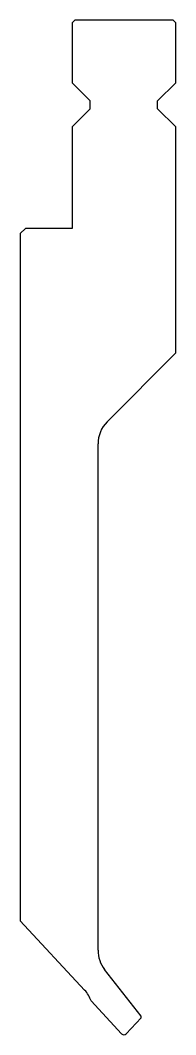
# Model space of a CAD drawing. Header units: metres. Extents: x -26 to 4, y -77 to 118.
import ezdxf

# ---------------------------------------------------------------- set-up
doc = ezdxf.new("R2010")
doc.units = ezdxf.units.M

msp = doc.modelspace()

# ---------------------------------------------------------------- linework, layer by layer
for p, q in [((-15.643311, 117.128941), (-15.143311, 117.628941)), ((-15.643311, 117.128941), (-15.643311, 105.628941)), ((3.856689, 117.628941), (-15.143311, 117.628941)), ((3.856689, 117.628941), (4.356689, 117.128941)), ((4.356689, 105.628941), (4.356689, 117.128941)), ((-12.143311, 102.128941), (-15.643311, 105.628941)), ((0.856689, 102.128941), (4.356689, 105.628941)), ((-12.143311, 100.628941), (-12.143311, 102.128941)), ((0.856689, 100.628941), (0.856689, 102.128941)), ((-15.643311, 97.128941), (-12.143311, 100.628941)), ((4.356689, 97.128941), (0.856689, 100.628941)), ((-15.643311, 97.128941), (-15.643311, 77.628941)), ((4.356689, 53.677222), (4.356689, 97.128941)), ((-25.643311, 76.628941), (-24.643311, 77.628941)), ((-25.643311, 76.628941), (-25.643311, -55.471046)), ((-15.643311, 77.628941), (-24.643311, 77.628941)), ((-8.885952, 40.434581), (4.356689, 53.677222)), ((-10.643311, -61.144059), (-10.643311, 36.191941)), ((-25.643311, -55.471046), (-13.222189, -68.791069)), ((-2.343311, -73.833541), (-9.371375, -64.838028)), ((-11.952908, -70.884613), (-6.082123, -77.180258)), ((-2.343311, -74.11201), (-2.343311, -73.833541)), ((-5.204499, -77.180258), (-2.343311, -74.11201))]:
    msp.add_line(p, q)
for centre, radius, start, end in [((-4.643311, 36.191941), 6, 135, 180), ((-4.643311, -61.144059), 6, 180, 218), ((-17.610311, -72.883059), 6, 19.455488, 43), ((-5.643311, -76.771059), 0.6, 223, 317)]:
    msp.add_arc(centre, radius, start, end)

doc.saveas('drawing.dxf')
